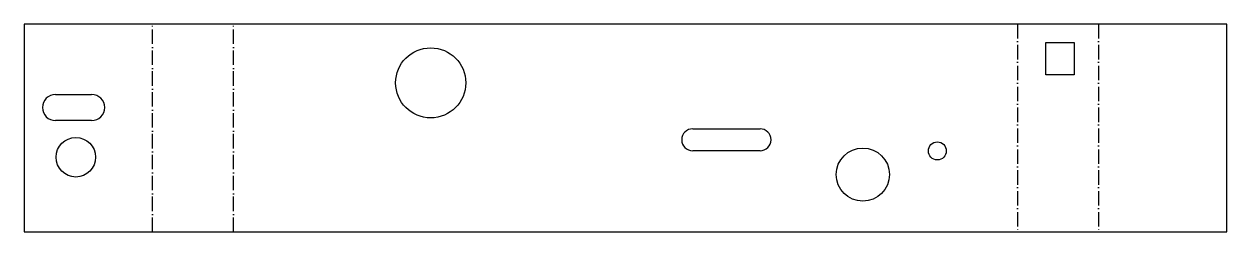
# Model space of a CAD drawing. Header units: millimetres. Extents: x -38 to 172, y 0 to 36.
import ezdxf

# ---------------------------------------------------------------- set-up
doc = ezdxf.new("R2010")
doc.units = ezdxf.units.MM
doc.linetypes.add('DASHDOT', pattern=[3.556, 2.54, -0.508, 0, -0.508])
doc.layers.add('BEND', color=7, linetype='Continuous')
doc.layers.add('CUT', color=7, linetype='Continuous')

msp = doc.modelspace()

# ---------------------------------------------------------------- linework, layer by layer
at = {"layer": 'BEND', "color": 4, "linetype": 'DASHDOT'}
for p, q in [((-15.35, 0), (-15.35, 36.4)), ((-1.18, 0), (-1.18, 36.4)), ((135.81, 36.4), (135.81, 0)), ((149.99, 36.4), (149.99, 0))]:
    msp.add_line(p, q, dxfattribs=at)
at = {"layer": 'CUT'}
for p, q in [((172.44, 36.4), (-37.8, 36.4)), ((-37.8, 36.4), (-37.8, 0)), ((172.44, 0), (172.44, 36.4)), ((140.79, 33.17), (145.76, 33.17)), ((140.79, 27.5), (140.79, 33.17)), ((145.76, 33.17), (145.76, 27.5)), ((145.76, 27.5), (140.79, 27.5)), ((-32.31, 24.06), (-25.99, 24.06)), ((-25.99, 19.5), (-32.31, 19.5)), ((79.08, 18.06), (90.83, 18.06)), ((90.83, 14.2), (79.08, 14.2)), ((-37.8, 0), (172.44, 0))]:
    msp.add_line(p, q, dxfattribs=at)
for centre, radius in [((33.27, 26.1), 6.13), ((-28.76, 13.08), 3.46), ((121.82, 14.19), 1.57), ((108.8, 10.04), 4.65)]:
    msp.add_circle(centre, radius, dxfattribs=at)
for centre, radius, start, end in [((-32.31, 21.78), 2.28, 90, -90), ((-25.99, 21.78), 2.28, -90, 90), ((79.08, 16.13), 1.93, 90, -90), ((90.83, 16.13), 1.93, -90, 90)]:
    msp.add_arc(centre, radius, start, end, dxfattribs=at)

doc.saveas('drawing.dxf')
